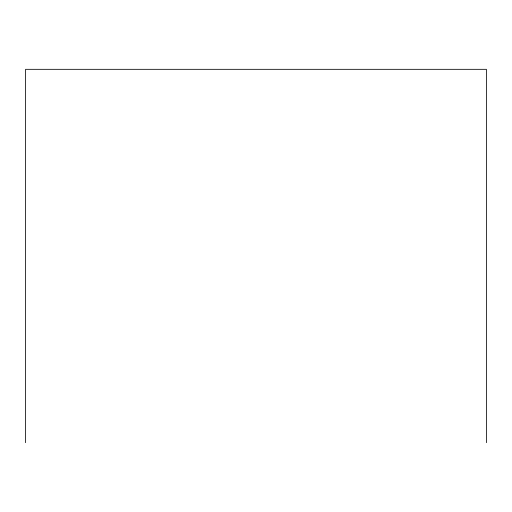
<?xml version="1.0" encoding="UTF-8"?>
<svg xmlns="http://www.w3.org/2000/svg" width="512" height="512" viewBox="0 0 512 512"><rect width="100%" height="100%" fill="white"/><g stroke="black" fill="none" stroke-linecap="round" stroke-linejoin="round"><path stroke-width="0.77" d="M486.4 442.675L486.4 69.325L25.6 69.325L25.6 442.675"/></g></svg>
